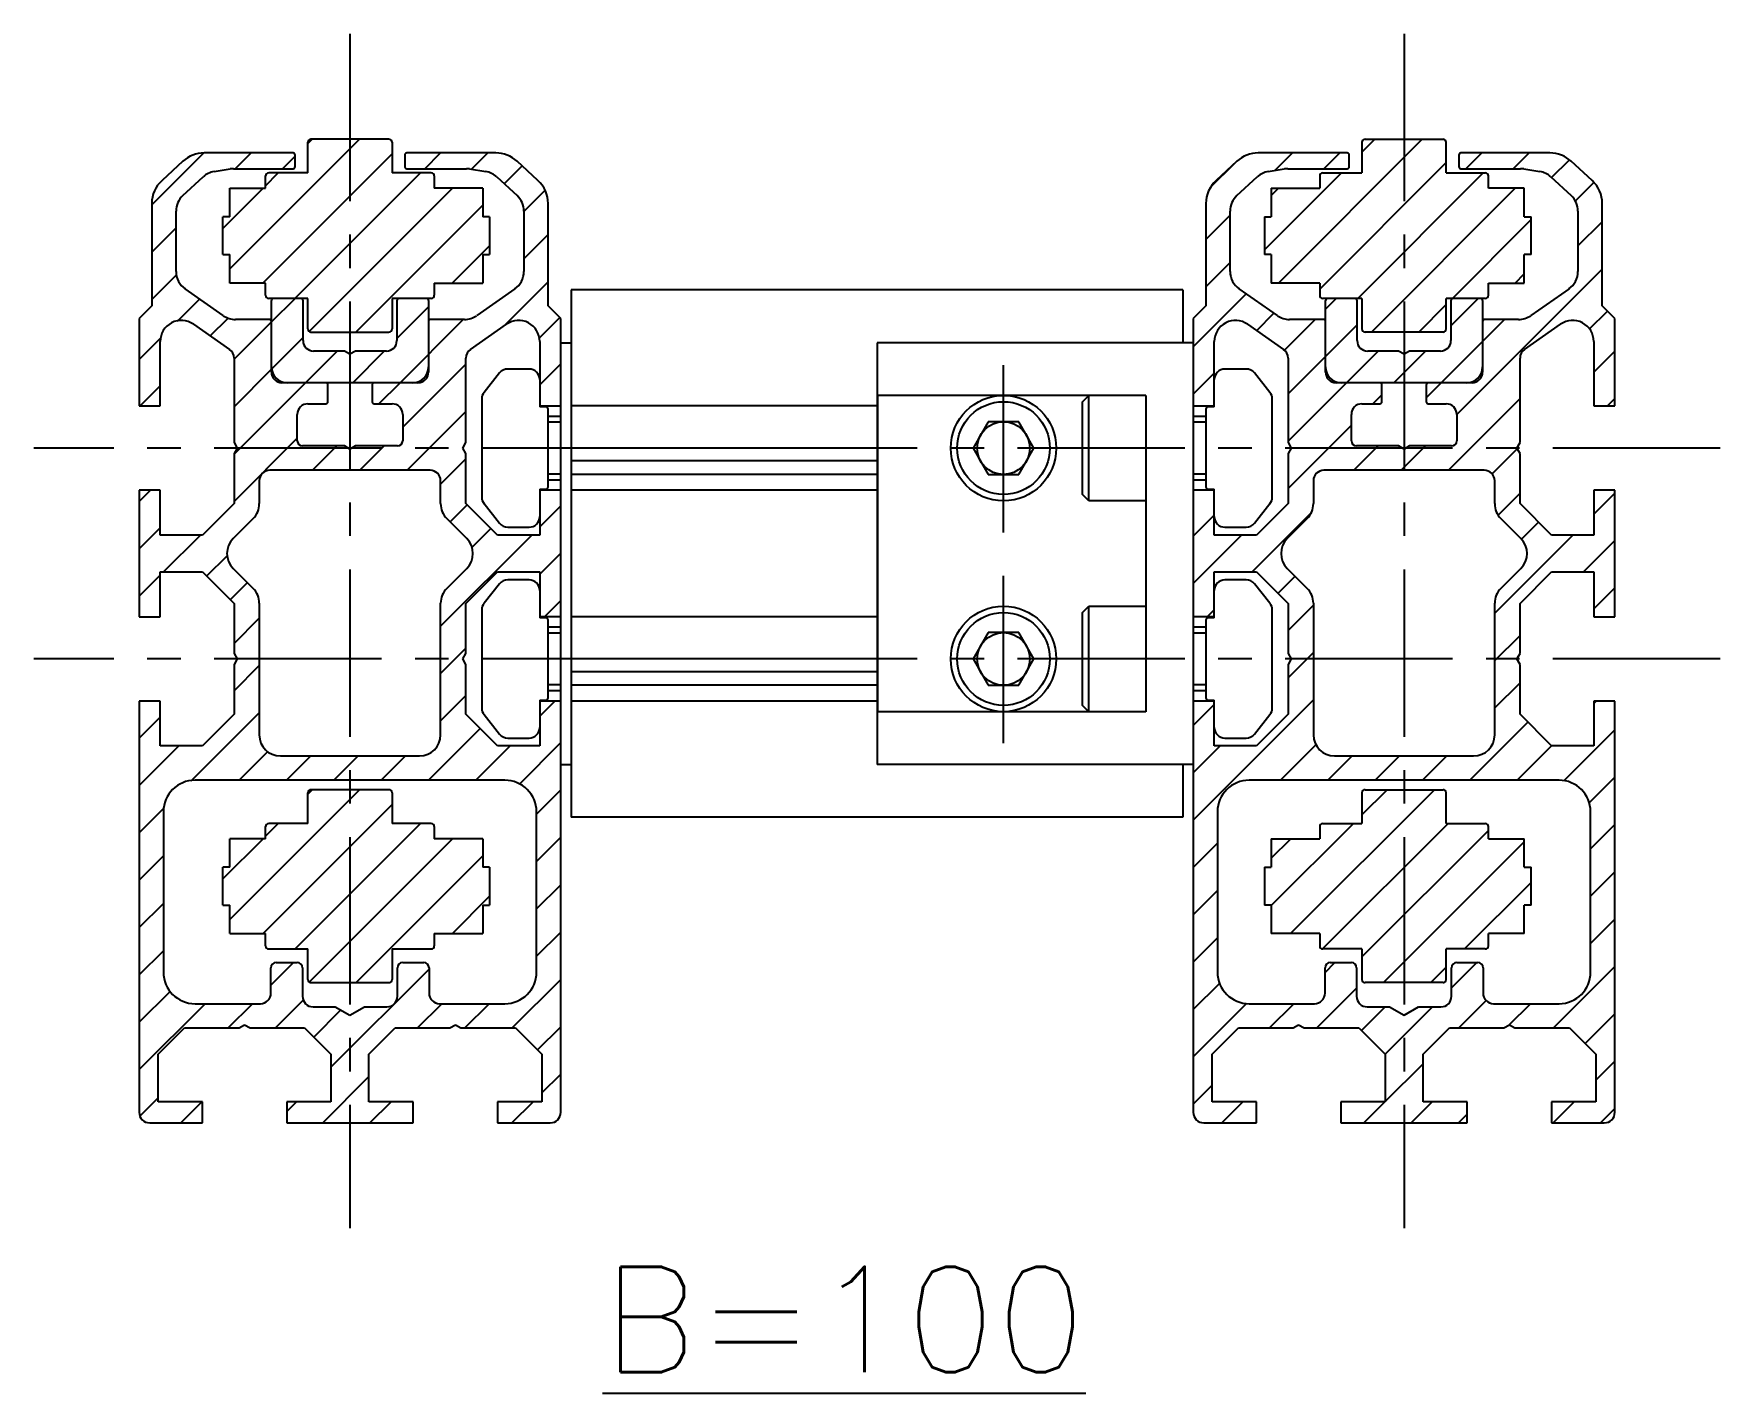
# Model space of a CAD drawing. Extents: x 0 to 4400, y -8 to 1909.
# Drawn here: x 3900.4 to 4060.4, y 291.5 to 420.5 of the extents above; entities that cross this region are included whole.
import ezdxf

# ---------------------------------------------------------------- set-up
doc = ezdxf.new("R2010")
doc.units = 0
doc.header["$LTSCALE"] = 0.5
doc.linetypes.add('CENTER', pattern=[50.8, 31.75, -6.35, 6.35, -6.35])
for name, color, linetype in [('MSM_CENTER', 1, 'CENTER'), ('MSM_CONTINUOUS', 7, 'CONTINUOUS'), ('MSM_NARROW', 5, 'CONTINUOUS'), ('MSM_PART_NUMBER', 7, 'CONTINUOUS')]:
    doc.layers.add(name, color=color, linetype=linetype)
doc.styles.get("Standard").update_dxf_attribs({"font": 'txt.shx', "height": 3, "bigfont": 'bigfont.shx'})

msp = doc.modelspace()

# ---------------------------------------------------------------- linework, layer by layer
at = {"layer": 'MSM_CENTER'}
for p, q in [((3930.39, 420.48), (3930.39, 307.18)), ((4030.39, 420.48), (4030.39, 307.18)), ((3992.39, 373.18), (3992.39, 389.18)), ((4060.39, 381.18), (3900.39, 381.18)), ((3992.39, 353.18), (3992.39, 369.18)), ((4060.39, 361.18), (3900.39, 361.18))]:
    msp.add_line(p, q, dxfattribs=at)
at = {"layer": 'MSM_CONTINUOUS'}
for p, q in [((3926.39, 407.29), (3926.39, 410.19)), ((3934.09, 410.49), (3926.69, 410.49)), ((3934.39, 410.19), (3934.39, 407.29)), ((4026.39, 410.19), (4026.39, 407.29)), ((4026.69, 410.49), (4034.09, 410.49)), ((4034.39, 407.29), (4034.39, 410.19)), ((3914.53, 408.39), (3912.56, 406.57)), ((3924.99, 409.18), (3916.56, 409.18)), ((3925.19, 407.88), (3925.19, 408.98)), ((3935.59, 408.98), (3935.59, 407.88)), ((3944.22, 409.18), (3935.79, 409.18)), ((3948.22, 406.57), (3946.25, 408.39)), ((4014.53, 408.39), (4012.56, 406.57)), ((4024.99, 409.18), (4016.56, 409.18)), ((4025.19, 407.88), (4025.19, 408.98)), ((4035.59, 408.98), (4035.59, 407.88)), ((4044.22, 409.18), (4035.79, 409.18)), ((4048.22, 406.57), (4046.25, 408.39)), ((3914.53, 405.13), (3916.47, 406.91)), ((3917.51, 407.42), (3919.03, 407.66)), ((3919.35, 407.68), (3924.99, 407.68)), ((3922.39, 405.84), (3922.39, 406.99)), ((3926.39, 407.29), (3922.69, 407.29)), ((3938.09, 407.29), (3934.39, 407.29)), ((3935.79, 407.68), (3941.43, 407.68)), ((3938.39, 406.99), (3938.39, 405.84)), ((3941.74, 407.66), (3943.27, 407.42)), ((3944.31, 406.91), (3946.24, 405.13)), ((4014.53, 405.13), (4016.47, 406.91)), ((4017.51, 407.42), (4019.03, 407.66)), ((4019.35, 407.68), (4024.99, 407.68)), ((4022.39, 406.99), (4022.39, 405.84)), ((4022.69, 407.29), (4026.39, 407.29)), ((4034.39, 407.29), (4038.09, 407.29)), ((4035.79, 407.68), (4041.43, 407.68)), ((4038.39, 405.84), (4038.39, 406.99)), ((4041.74, 407.66), (4043.27, 407.42)), ((4044.31, 406.91), (4046.24, 405.13)), ((3911.89, 405.68), (3911.89, 405.68)), ((3918.99, 403.13), (3918.99, 405.84)), ((3918.99, 405.84), (3922.39, 405.84)), ((3942.99, 405.84), (3938.39, 405.84)), ((3942.99, 405.84), (3942.99, 403.13)), ((3948.88, 405.68), (3948.89, 405.68)), ((4011.89, 405.68), (4011.89, 405.68)), ((4017.79, 405.84), (4017.79, 403.13)), ((4017.79, 405.84), (4022.39, 405.84)), ((4041.79, 405.84), (4038.39, 405.84)), ((4041.79, 403.13), (4041.79, 405.84)), ((4048.88, 405.68), (4048.89, 405.68)), ((3911.59, 404.37), (3911.59, 394.68)), ((3913.89, 397.92), (3913.89, 403.66)), ((3946.89, 403.66), (3946.89, 397.92)), ((3949.19, 394.68), (3949.19, 404.37)), ((4011.59, 404.37), (4011.59, 394.68)), ((4013.89, 397.92), (4013.89, 403.66)), ((4046.89, 403.66), (4046.89, 397.92)), ((4049.19, 394.68), (4049.19, 404.37)), ((3918.34, 399.54), (3918.34, 403.13)), ((3918.99, 403.13), (3918.34, 403.13)), ((3943.64, 403.13), (3942.99, 403.13)), ((3943.64, 403.13), (3943.64, 399.54)), ((4017.14, 403.13), (4017.14, 399.54)), ((4017.14, 403.13), (4017.79, 403.13)), ((4041.79, 403.13), (4042.44, 403.13)), ((4042.44, 399.54), (4042.44, 403.13)), ((3918.34, 399.54), (3918.99, 399.54)), ((3918.99, 396.84), (3918.99, 399.54)), ((3942.99, 399.54), (3942.99, 396.84)), ((3942.99, 399.54), (3943.64, 399.54)), ((4017.79, 399.54), (4017.14, 399.54)), ((4017.79, 399.54), (4017.79, 396.84)), ((4041.79, 396.84), (4041.79, 399.54)), ((4042.44, 399.54), (4041.79, 399.54)), ((3922.39, 396.84), (3918.99, 396.84)), ((3922.39, 395.68), (3922.39, 396.84)), ((3938.39, 396.84), (3938.39, 395.68)), ((3938.39, 396.84), (3942.99, 396.84)), ((4022.39, 396.84), (4017.79, 396.84)), ((4022.39, 396.84), (4022.39, 395.68)), ((4038.39, 395.68), (4038.39, 396.84)), ((4038.39, 396.84), (4041.79, 396.84)), ((3918.37, 393.75), (3914.74, 396.29)), ((3926.39, 395.38), (3922.69, 395.38)), ((3926.39, 392.49), (3926.39, 395.38)), ((3938.09, 395.38), (3934.39, 395.38)), ((3934.39, 395.38), (3934.39, 392.49)), ((3946.04, 396.29), (3942.41, 393.75)), ((4009.39, 396.18), (3951.39, 396.18)), ((3951.39, 396.18), (3951.39, 346.18)), ((4009.39, 396.18), (4009.39, 391.18)), ((4018.37, 393.75), (4014.74, 396.29)), ((4026.39, 395.38), (4022.69, 395.38)), ((4026.39, 395.38), (4026.39, 392.49)), ((4038.09, 395.38), (4034.39, 395.38)), ((4034.39, 392.49), (4034.39, 395.38)), ((4046.04, 396.29), (4042.41, 393.75)), ((3911.59, 394.68), (3910.39, 393.48)), ((3922.94, 388.38), (3922.94, 395.18)), ((3925.94, 391.38), (3925.94, 395.18)), ((3934.84, 395.18), (3934.84, 391.38)), ((3937.84, 395.18), (3937.84, 388.38)), ((3950.39, 393.48), (3949.19, 394.68)), ((4011.59, 394.68), (4010.39, 393.48)), ((4022.94, 388.38), (4022.94, 395.18)), ((4025.94, 391.38), (4025.94, 395.18)), ((4034.84, 395.18), (4034.84, 391.38)), ((4037.84, 395.18), (4037.84, 388.38)), ((4050.39, 393.48), (4049.19, 394.68)), ((3910.39, 393.48), (3910.39, 385.18)), ((3915.54, 392.93), (3918.96, 390.53)), ((3922.74, 393.38), (3919.52, 393.38)), ((3926.69, 392.19), (3934.09, 392.19)), ((3941.26, 393.38), (3938.04, 393.38)), ((3941.82, 390.53), (3945.24, 392.93)), ((3950.39, 318.18), (3950.39, 393.48)), ((4010.39, 393.48), (4010.39, 318.18)), ((4015.54, 392.93), (4018.96, 390.53)), ((4022.74, 393.38), (4019.52, 393.38)), ((4034.09, 392.19), (4026.69, 392.19)), ((4041.26, 393.38), (4038.04, 393.38)), ((4041.82, 390.53), (4045.24, 392.93)), ((4050.39, 385.18), (4050.39, 393.48)), ((3912.39, 385.18), (3912.39, 391.29)), ((3948.39, 391.29), (3948.39, 385.08)), ((3950.39, 391.18), (3951.39, 391.18)), ((3980.39, 391.18), (3980.39, 351.18)), ((4010.39, 391.18), (3980.39, 391.18)), ((4012.39, 385.08), (4012.39, 391.29)), ((4048.39, 391.29), (4048.39, 385.18)), ((3919.39, 389.71), (3919.39, 381.7)), ((3929.87, 390.38), (3926.94, 390.38)), ((3930.39, 390.08), (3929.87, 390.38)), ((3930.91, 390.38), (3930.39, 390.08)), ((3933.84, 390.38), (3930.91, 390.38)), ((3941.39, 381.7), (3941.39, 389.71)), ((4019.39, 389.71), (4019.39, 381.7)), ((4029.87, 390.38), (4026.94, 390.38)), ((4030.39, 390.08), (4029.87, 390.38)), ((4030.91, 390.38), (4030.39, 390.08)), ((4033.84, 390.38), (4030.91, 390.38)), ((4041.39, 381.7), (4041.39, 389.71)), ((3936.84, 387.38), (3923.94, 387.38)), ((3926.39, 387.38), (3926.39, 387.39)), ((3934.39, 387.38), (3934.39, 387.39)), ((3944.59, 388.31), (3943.11, 386.46)), ((3947.39, 388.68), (3945.37, 388.68)), ((3948.39, 387.73), (3948.39, 387.73)), ((4015.41, 388.68), (4013.39, 388.68)), ((4017.67, 386.46), (4016.19, 388.31)), ((4036.84, 387.38), (4023.94, 387.38)), ((4026.39, 387.38), (4026.39, 387.39)), ((4034.39, 387.38), (4034.39, 387.39)), ((4048.39, 387.73), (4048.39, 387.73)), ((3928.29, 385.58), (3928.29, 387.18)), ((3932.49, 387.18), (3932.49, 385.58)), ((3942.89, 385.83), (3942.89, 376.53)), ((3980.48, 356.18), (3980.48, 386.18)), ((4005.89, 386.18), (3980.48, 386.18)), ((3999.89, 385.58), (4000.49, 386.18)), ((4000.49, 376.18), (4000.49, 386.18)), ((4005.89, 386.18), (4005.89, 356.18)), ((4017.89, 376.53), (4017.89, 385.83)), ((4028.29, 385.58), (4028.29, 387.18)), ((4032.49, 387.18), (4032.49, 385.58)), ((3910.39, 385.18), (3912.39, 385.18)), ((3925.39, 381.88), (3925.39, 384.38)), ((3926.39, 385.38), (3928.09, 385.38)), ((3932.69, 385.38), (3934.39, 385.38)), ((3935.39, 384.38), (3935.39, 381.88)), ((3948.39, 385.18), (3950.39, 385.18)), ((3948.99, 385.08), (3948.39, 385.08)), ((3949.19, 377.48), (3949.19, 384.88)), ((3950.39, 384.18), (3949.19, 384.18)), ((3980.39, 385.18), (3951.39, 385.18)), ((3999.89, 376.78), (3999.89, 385.58)), ((4010.39, 385.18), (4012.39, 385.18)), ((4011.59, 384.18), (4010.39, 384.18)), ((4011.59, 384.88), (4011.59, 377.48)), ((4012.39, 385.08), (4011.79, 385.08)), ((4025.39, 381.88), (4025.39, 384.38)), ((4026.39, 385.38), (4028.09, 385.38)), ((4032.69, 385.38), (4034.39, 385.38)), ((4035.39, 384.38), (4035.39, 381.88)), ((4048.39, 385.18), (4050.39, 385.18)), ((3990.95, 383.68), (3989.5, 381.18)), ((3993.83, 383.68), (3990.95, 383.68)), ((3995.28, 381.18), (3993.83, 383.68)), ((3919.39, 381.7), (3919.69, 381.18)), ((3919.69, 381.18), (3919.39, 380.66)), ((3929.87, 381.38), (3925.89, 381.38)), ((3930.39, 381.08), (3929.87, 381.38)), ((3930.91, 381.38), (3930.39, 381.08)), ((3934.89, 381.38), (3930.91, 381.38)), ((3941.09, 381.18), (3941.39, 381.7)), ((3941.39, 380.66), (3941.09, 381.18)), ((3980.39, 381.18), (3951.39, 381.18)), ((3989.5, 381.18), (3990.95, 378.68)), ((3993.83, 378.68), (3995.28, 381.18)), ((4019.39, 381.7), (4019.69, 381.18)), ((4019.69, 381.18), (4019.39, 380.66)), ((4029.87, 381.38), (4025.89, 381.38)), ((4030.39, 381.08), (4029.87, 381.38)), ((4030.91, 381.38), (4030.39, 381.08)), ((4034.89, 381.38), (4030.91, 381.38)), ((4041.09, 381.18), (4041.39, 381.7)), ((4041.39, 380.66), (4041.09, 381.18)), ((3919.39, 380.66), (3919.39, 375.93)), ((3941.39, 375.93), (3941.39, 380.66)), ((3980.39, 379.96), (3951.39, 379.96)), ((4019.39, 380.66), (4019.39, 375.93)), ((4041.39, 375.93), (4041.39, 380.66)), ((3921.79, 378.08), (3921.79, 375.91)), ((3937.99, 379.08), (3922.79, 379.08)), ((3938.99, 375.91), (3938.99, 378.08)), ((3949.19, 378.18), (3950.39, 378.18)), ((3980.39, 378.68), (3951.39, 378.68)), ((3990.95, 378.68), (3993.83, 378.68)), ((4010.39, 378.18), (4011.59, 378.18)), ((4021.79, 378.08), (4021.79, 375.91)), ((4037.99, 379.08), (4022.79, 379.08)), ((4038.99, 375.91), (4038.99, 378.08)), ((3910.39, 377.18), (3910.39, 365.18)), ((3912.39, 377.18), (3910.39, 377.18)), ((3912.39, 372.93), (3912.39, 377.18)), ((3948.39, 377.28), (3948.39, 372.93)), ((3948.39, 377.28), (3948.99, 377.28)), ((3950.39, 377.18), (3948.39, 377.18)), ((3980.39, 377.18), (3951.39, 377.18)), ((4000.49, 376.18), (3999.89, 376.78)), ((4005.89, 376.18), (4000.49, 376.18)), ((4012.39, 377.18), (4010.39, 377.18)), ((4011.79, 377.28), (4012.39, 377.28)), ((4012.39, 372.93), (4012.39, 377.28)), ((4048.39, 377.18), (4048.39, 372.93)), ((4050.39, 377.18), (4048.39, 377.18)), ((4050.39, 365.18), (4050.39, 377.18)), ((3919.39, 375.93), (3916.39, 372.93)), ((3921.2, 374.49), (3919.31, 372.6)), ((3941.47, 372.6), (3939.57, 374.49)), ((3944.39, 372.93), (3941.39, 375.93)), ((3943.11, 375.91), (3944.59, 374.06)), ((4016.19, 374.06), (4017.67, 375.91)), ((4019.39, 375.93), (4016.39, 372.93)), ((4021.2, 374.49), (4019.31, 372.6)), ((4041.47, 372.6), (4039.57, 374.49)), ((4044.39, 372.93), (4041.39, 375.93)), ((3916.39, 372.93), (3912.39, 372.93)), ((3948.39, 372.93), (3944.39, 372.93)), ((3945.37, 373.68), (3947.39, 373.68)), ((4016.39, 372.93), (4012.39, 372.93)), ((4013.39, 373.68), (4015.41, 373.68)), ((4048.39, 372.93), (4044.39, 372.93)), ((3919.31, 369.77), (3921.2, 367.87)), ((3939.57, 367.87), (3941.47, 369.77)), ((4019.31, 369.77), (4021.2, 367.87)), ((4039.57, 367.87), (4041.47, 369.77)), ((3912.39, 365.18), (3912.39, 369.43)), ((3912.39, 369.43), (3916.39, 369.43)), ((3916.39, 369.43), (3919.39, 366.43)), ((3941.39, 366.43), (3944.39, 369.43)), ((3944.59, 368.31), (3943.11, 366.46)), ((3944.39, 369.43), (3948.39, 369.43)), ((3947.39, 368.68), (3945.37, 368.68)), ((3948.39, 369.43), (3948.39, 365.08)), ((4012.39, 365.08), (4012.39, 369.43)), ((4012.39, 369.43), (4016.39, 369.43)), ((4015.41, 368.68), (4013.39, 368.68)), ((4017.67, 366.46), (4016.19, 368.31)), ((4016.39, 369.43), (4019.39, 366.43)), ((4041.39, 366.43), (4044.39, 369.43)), ((4044.39, 369.43), (4048.39, 369.43)), ((4048.39, 369.43), (4048.39, 365.18)), ((3919.39, 366.43), (3919.39, 361.7)), ((3921.79, 366.46), (3921.79, 353.98)), ((3938.99, 353.98), (3938.99, 366.46)), ((3941.39, 361.7), (3941.39, 366.43)), ((4019.39, 366.43), (4019.39, 361.7)), ((4021.79, 366.46), (4021.79, 353.98)), ((4038.99, 353.98), (4038.99, 366.46)), ((4041.39, 361.7), (4041.39, 366.43)), ((3910.39, 365.18), (3912.39, 365.18)), ((3942.89, 365.83), (3942.89, 356.53)), ((3950.39, 365.18), (3948.39, 365.18)), ((3948.99, 365.08), (3948.39, 365.08)), ((3949.19, 357.48), (3949.19, 364.88)), ((3980.39, 365.18), (3951.39, 365.18)), ((3999.89, 365.58), (4000.49, 366.18)), ((3999.89, 356.78), (3999.89, 365.58)), ((4000.49, 366.18), (4005.89, 366.18)), ((4000.49, 356.18), (4000.49, 366.18)), ((4012.39, 365.18), (4010.39, 365.18)), ((4011.59, 364.88), (4011.59, 357.48)), ((4012.39, 365.08), (4011.79, 365.08)), ((4017.89, 356.53), (4017.89, 365.83)), ((4048.39, 365.18), (4050.39, 365.18)), ((3950.39, 364.18), (3949.19, 364.18)), ((3990.95, 363.68), (3989.5, 361.18)), ((3993.83, 363.68), (3990.95, 363.68)), ((3995.28, 361.18), (3993.83, 363.68)), ((4011.59, 364.18), (4010.39, 364.18)), ((3919.39, 361.7), (3919.69, 361.18)), ((3941.09, 361.18), (3941.39, 361.7)), ((4019.39, 361.7), (4019.69, 361.18)), ((4041.09, 361.18), (4041.39, 361.7)), ((3919.69, 361.18), (3919.39, 360.66)), ((3919.39, 360.66), (3919.39, 355.93)), ((3941.39, 360.66), (3941.09, 361.18)), ((3941.39, 355.93), (3941.39, 360.66)), ((3980.39, 361.18), (3951.39, 361.18)), ((3989.5, 361.18), (3990.95, 358.68)), ((3993.83, 358.68), (3995.28, 361.18)), ((4019.69, 361.18), (4019.39, 360.66)), ((4019.39, 360.66), (4019.39, 355.93)), ((4041.39, 360.66), (4041.09, 361.18)), ((4041.39, 355.93), (4041.39, 360.66)), ((3980.39, 359.96), (3951.39, 359.96)), ((3980.39, 358.68), (3951.39, 358.68)), ((3990.95, 358.68), (3993.83, 358.68)), ((3912.39, 357.18), (3910.39, 357.18)), ((3910.39, 357.18), (3910.39, 318.18)), ((3912.39, 352.93), (3912.39, 357.18)), ((3948.39, 357.28), (3948.39, 352.93)), ((3948.39, 357.28), (3948.99, 357.28)), ((3950.39, 357.18), (3948.39, 357.18)), ((3949.19, 358.18), (3950.39, 358.18)), ((3980.39, 357.18), (3951.39, 357.18)), ((4010.39, 358.18), (4011.59, 358.18)), ((4012.39, 357.18), (4010.39, 357.18)), ((4011.79, 357.28), (4012.39, 357.28)), ((4012.39, 352.93), (4012.39, 357.28)), ((4050.39, 357.18), (4048.39, 357.18)), ((4048.39, 357.18), (4048.39, 352.93)), ((4050.39, 318.18), (4050.39, 357.18)), ((3919.39, 355.93), (3916.39, 352.93)), ((3944.39, 352.93), (3941.39, 355.93)), ((3943.11, 355.91), (3944.59, 354.06)), ((4005.89, 356.18), (3980.48, 356.18)), ((4000.49, 356.18), (3999.89, 356.78)), ((4016.19, 354.06), (4017.67, 355.91)), ((4019.39, 355.93), (4016.39, 352.93)), ((4044.39, 352.93), (4041.39, 355.93)), ((3945.37, 353.68), (3947.39, 353.68)), ((4013.39, 353.68), (4015.41, 353.68)), ((3916.39, 352.93), (3912.39, 352.93)), ((3948.39, 352.93), (3944.39, 352.93)), ((4016.39, 352.93), (4012.39, 352.93)), ((4048.39, 352.93), (4044.39, 352.93)), ((3923.79, 351.98), (3936.99, 351.98)), ((3950.39, 351.18), (3951.39, 351.18)), ((4010.39, 351.18), (3980.39, 351.18)), ((4009.39, 351.18), (4009.39, 346.18)), ((4023.79, 351.98), (4036.99, 351.98)), ((3945.09, 349.68), (3915.69, 349.68)), ((4045.09, 349.68), (4015.69, 349.68)), ((3926.39, 345.58), (3926.39, 348.48)), ((3934.09, 348.78), (3926.69, 348.78)), ((3934.39, 348.48), (3934.39, 345.58)), ((4026.39, 348.48), (4026.39, 345.58)), ((4026.69, 348.78), (4034.09, 348.78)), ((4034.39, 345.58), (4034.39, 348.48)), ((3912.69, 346.68), (3912.69, 331.48)), ((3948.09, 331.48), (3948.09, 346.68)), ((4009.39, 346.18), (3951.39, 346.18)), ((4012.69, 346.68), (4012.69, 331.48)), ((4048.09, 331.48), (4048.09, 346.68)), ((3918.99, 341.42), (3918.99, 344.13)), ((3922.39, 344.13), (3918.99, 344.13)), ((3922.39, 344.13), (3922.39, 345.28)), ((3926.39, 345.58), (3922.69, 345.58)), ((3938.09, 345.58), (3934.39, 345.58)), ((3938.39, 345.28), (3938.39, 344.13)), ((3942.99, 344.13), (3938.39, 344.13)), ((3942.99, 344.13), (3942.99, 341.42)), ((4017.79, 344.13), (4017.79, 341.42)), ((4017.79, 344.13), (4022.39, 344.13)), ((4022.39, 345.28), (4022.39, 344.13)), ((4022.69, 345.58), (4026.39, 345.58)), ((4034.39, 345.58), (4038.09, 345.58)), ((4038.39, 344.13), (4038.39, 345.28)), ((4038.39, 344.13), (4041.79, 344.13)), ((4041.79, 341.42), (4041.79, 344.13)), ((3918.34, 337.83), (3918.34, 341.42)), ((3918.99, 341.42), (3918.34, 341.42)), ((3943.64, 341.42), (3942.99, 341.42)), ((3943.64, 341.42), (3943.64, 337.83)), ((4017.14, 341.42), (4017.14, 337.83)), ((4017.14, 341.42), (4017.79, 341.42)), ((4041.79, 341.42), (4042.44, 341.42)), ((4042.44, 337.83), (4042.44, 341.42)), ((3918.34, 337.83), (3918.99, 337.83)), ((3918.99, 335.13), (3918.99, 337.83)), ((3942.99, 337.83), (3942.99, 335.13)), ((3942.99, 337.83), (3943.64, 337.83)), ((4017.79, 337.83), (4017.14, 337.83)), ((4017.79, 337.83), (4017.79, 335.13)), ((4041.79, 335.13), (4041.79, 337.83)), ((4042.44, 337.83), (4041.79, 337.83)), ((3918.99, 335.13), (3922.39, 335.13)), ((3922.39, 333.97), (3922.39, 335.13)), ((3938.39, 335.13), (3938.39, 333.97)), ((3938.39, 335.13), (3942.99, 335.13)), ((4022.39, 335.13), (4017.79, 335.13)), ((4022.39, 335.13), (4022.39, 333.97)), ((4038.39, 333.97), (4038.39, 335.13)), ((4041.79, 335.13), (4038.39, 335.13)), ((3922.69, 333.67), (3926.39, 333.67)), ((3926.39, 330.78), (3926.39, 333.67)), ((3934.39, 333.67), (3934.39, 330.78)), ((3934.39, 333.67), (3938.09, 333.67)), ((4026.39, 333.67), (4022.69, 333.67)), ((4026.39, 333.67), (4026.39, 330.78)), ((4034.39, 330.78), (4034.39, 333.67)), ((4038.09, 333.67), (4034.39, 333.67)), ((3922.89, 329.48), (3922.89, 331.88)), ((3923.39, 332.38), (3925.39, 332.38)), ((3925.89, 331.88), (3925.89, 329.18)), ((3934.89, 329.18), (3934.89, 331.88)), ((3935.39, 332.38), (3937.39, 332.38)), ((3937.89, 331.88), (3937.89, 329.48)), ((4022.89, 329.48), (4022.89, 331.88)), ((4023.39, 332.38), (4025.39, 332.38)), ((4025.89, 331.88), (4025.89, 329.18)), ((4034.89, 329.18), (4034.89, 331.88)), ((4035.39, 332.38), (4037.39, 332.38)), ((4037.89, 331.88), (4037.89, 329.48)), ((3926.69, 330.48), (3934.09, 330.48)), ((4034.09, 330.48), (4026.69, 330.48)), ((3915.69, 328.48), (3921.89, 328.48)), ((3926.89, 328.18), (3929, 328.18)), ((3929, 328.18), (3930.39, 327.38)), ((3930.39, 327.38), (3931.77, 328.18)), ((3931.77, 328.18), (3933.89, 328.18)), ((3938.89, 328.48), (3945.09, 328.48)), ((4015.69, 328.48), (4021.89, 328.48)), ((4026.89, 328.18), (4029, 328.18)), ((4029, 328.18), (4030.39, 327.38)), ((4030.39, 327.38), (4031.77, 328.18)), ((4031.77, 328.18), (4033.89, 328.18)), ((4038.89, 328.48), (4045.09, 328.48)), ((3919.87, 326.18), (3920.39, 326.48)), ((3920.39, 326.48), (3920.91, 326.18)), ((3939.87, 326.18), (3940.39, 326.48)), ((3940.39, 326.48), (3940.91, 326.18)), ((4019.87, 326.18), (4020.39, 326.48)), ((4020.39, 326.48), (4020.91, 326.18)), ((4039.87, 326.18), (4040.39, 326.48)), ((4040.39, 326.48), (4040.91, 326.18)), ((3912.19, 323.68), (3914.69, 326.18)), ((3914.69, 326.18), (3919.87, 326.18)), ((3920.91, 326.18), (3926.09, 326.18)), ((3926.09, 326.18), (3928.59, 323.68)), ((3932.19, 323.68), (3934.69, 326.18)), ((3934.69, 326.18), (3939.87, 326.18)), ((3940.91, 326.18), (3946.09, 326.18)), ((3946.09, 326.18), (3948.59, 323.68)), ((4012.19, 323.68), (4014.69, 326.18)), ((4014.69, 326.18), (4019.87, 326.18)), ((4020.91, 326.18), (4026.09, 326.18)), ((4026.09, 326.18), (4028.59, 323.68)), ((4032.19, 323.68), (4034.69, 326.18)), ((4034.69, 326.18), (4039.87, 326.18)), ((4040.91, 326.18), (4046.09, 326.18)), ((4046.09, 326.18), (4048.59, 323.68)), ((3912.19, 319.18), (3912.19, 323.68)), ((3928.59, 323.68), (3928.59, 319.18)), ((3932.19, 319.18), (3932.19, 323.68)), ((3948.59, 323.68), (3948.59, 319.18)), ((4012.19, 319.18), (4012.19, 323.68)), ((4028.59, 323.68), (4028.59, 319.18)), ((4032.19, 319.18), (4032.19, 323.68)), ((4048.59, 323.68), (4048.59, 319.18)), ((3916.39, 319.18), (3912.19, 319.18)), ((3916.39, 317.18), (3916.39, 319.18)), ((3928.59, 319.18), (3924.39, 319.18)), ((3924.39, 319.18), (3924.39, 317.18)), ((3936.39, 319.18), (3932.19, 319.18)), ((3936.39, 317.18), (3936.39, 319.18)), ((3948.59, 319.18), (3944.39, 319.18)), ((3944.39, 319.18), (3944.39, 317.18)), ((4016.39, 319.18), (4012.19, 319.18)), ((4016.39, 317.18), (4016.39, 319.18)), ((4028.59, 319.18), (4024.39, 319.18)), ((4024.39, 319.18), (4024.39, 317.18)), ((4036.39, 319.18), (4032.19, 319.18)), ((4036.39, 317.18), (4036.39, 319.18)), ((4048.59, 319.18), (4044.39, 319.18)), ((4044.39, 319.18), (4044.39, 317.18)), ((3911.39, 317.18), (3916.39, 317.18)), ((3924.39, 317.18), (3936.39, 317.18)), ((3944.39, 317.18), (3949.39, 317.18)), ((4011.39, 317.18), (4016.39, 317.18)), ((4024.39, 317.18), (4036.39, 317.18)), ((4044.39, 317.18), (4049.39, 317.18))]:
    msp.add_line(p, q, dxfattribs=at)
for centre, radius in [((3992.39, 381.18), 5), ((3992.39, 381.18), 4.4), ((3992.39, 381.18), 2.5), ((3992.39, 361.18), 5), ((3992.39, 361.18), 4.4), ((3992.39, 361.18), 2.5)]:
    msp.add_circle(centre, radius, dxfattribs=at)
for centre, radius, start, end in [((3926.69, 410.19), 0.3, 90, 180), ((3934.09, 410.19), 0.3, 0, 90), ((4026.69, 410.19), 0.3, 90, 180), ((4034.09, 410.19), 0.3, 0, 90), ((3916.56, 406.18), 3, 90, 132.6467), ((3924.99, 408.98), 0.2, 0, 90), ((3935.79, 408.98), 0.2, 90, 180), ((3944.22, 406.18), 3, 47.3533, 90), ((4016.56, 406.18), 3, 90, 132.6467), ((4024.99, 408.98), 0.2, 0, 90), ((4035.79, 408.98), 0.2, 90, 180), ((4044.22, 406.18), 3, 47.3533, 90), ((3914.59, 404.37), 3, 132.6467, 180), ((3917.82, 405.44), 2, 99, 132.6467), ((3919.35, 405.68), 2, 90, 99), ((3922.69, 406.99), 0.3, 90, 180), ((3924.99, 407.88), 0.2, 270, 0), ((3935.79, 407.88), 0.2, 180, 270), ((3938.09, 406.99), 0.3, 0, 90), ((3941.43, 405.68), 2, 81, 90), ((3942.96, 405.44), 2, 47.3533, 81), ((3946.19, 404.37), 3, 0, 47.3533), ((4014.59, 404.37), 3, 132.6467, 180), ((4017.82, 405.44), 2, 99, 132.6467), ((4019.35, 405.68), 2, 90, 99), ((4022.69, 406.99), 0.3, 90, 180), ((4024.99, 407.88), 0.2, 270, 0), ((4035.79, 407.88), 0.2, 180, 270), ((4038.09, 406.99), 0.3, 0, 90), ((4041.43, 405.68), 2, 81, 90), ((4042.96, 405.44), 2, 47.3533, 81), ((4046.19, 404.37), 3, 0, 47.3533), ((3915.89, 403.66), 2, 132.6467, 180), ((3944.89, 403.66), 2, 0, 47.3533), ((4015.89, 403.66), 2, 132.6467, 180), ((4044.89, 403.66), 2, 0, 47.3533), ((3915.89, 397.92), 2, 180, 235), ((3944.89, 397.92), 2, 305, 0), ((4015.89, 397.92), 2, 180, 235), ((4044.89, 397.92), 2, 305, 0), ((3922.69, 395.68), 0.3, 180, 270), ((3923.14, 395.18), 0.2, 90, 180), ((3925.74, 395.18), 0.2, 0, 90), ((3935.04, 395.18), 0.2, 90, 180), ((3937.64, 395.18), 0.2, 0, 90), ((3938.09, 395.68), 0.3, 270, 0), ((4022.69, 395.68), 0.3, 180, 270), ((4023.14, 395.18), 0.2, 90, 180), ((4025.74, 395.18), 0.2, 0, 90), ((4035.04, 395.18), 0.2, 90, 180), ((4037.64, 395.18), 0.2, 0, 90), ((4038.09, 395.68), 0.3, 270, 0), ((3919.52, 395.38), 2, 235, 270), ((3941.26, 395.38), 2, 270, 305), ((4019.52, 395.38), 2, 235, 270), ((4041.26, 395.38), 2, 270, 305), ((3914.39, 391.29), 2, 55, 180), ((3922.74, 393.18), 0.2, 0, 90), ((3926.69, 392.49), 0.3, 180, 270), ((3934.09, 392.49), 0.3, 270, 0), ((3938.04, 393.18), 0.2, 90, 180), ((3946.39, 391.29), 2, 0, 125), ((4014.39, 391.29), 2, 55, 180), ((4022.74, 393.18), 0.2, 0, 90), ((4026.69, 392.49), 0.3, 180, 270), ((4034.09, 392.49), 0.3, 270, 0), ((4038.04, 393.18), 0.2, 90, 180), ((4046.39, 391.29), 2, 0, 125), ((3918.39, 389.71), 1, 0, 55), ((3926.94, 391.38), 1, 180, 270), ((3933.84, 391.38), 1, 270, 0), ((3942.39, 389.71), 1, 125, 180), ((4018.39, 389.71), 1, 0, 55), ((4026.94, 391.38), 1, 180, 270), ((4033.84, 391.38), 1, 270, 0), ((4042.39, 389.71), 1, 125, 180), ((3924.44, 388.88), 1.5, 180, 270), ((3936.34, 388.88), 1.5, 270, 0), ((4024.44, 388.88), 1.5, 180, 270), ((4036.34, 388.88), 1.5, 270, 0), ((3923.94, 388.38), 1, 180, 270), ((3928.09, 387.18), 0.2, 0, 90), ((3932.69, 387.18), 0.2, 90, 180), ((3936.84, 388.38), 1, 270, 0), ((3945.37, 387.68), 1, 90, 141.3402), ((3947.39, 387.68), 1, 0, 90), ((4013.39, 387.68), 1, 90, 180), ((4015.41, 387.68), 1, 38.6598, 90), ((4023.94, 388.38), 1, 180, 270), ((4028.09, 387.18), 0.2, 0, 90), ((4032.69, 387.18), 0.2, 90, 180), ((4036.84, 388.38), 1, 270, 0), ((3943.89, 385.83), 1, 141.3402, 180), ((4016.89, 385.83), 1, 0, 38.6598), ((3926.39, 384.38), 1, 90, 180), ((3928.09, 385.58), 0.2, 270, 0), ((3932.69, 385.58), 0.2, 180, 270), ((3934.39, 384.38), 1, 0, 90), ((3948.99, 384.88), 0.2, 0, 90), ((4011.79, 384.88), 0.2, 90, 180), ((4026.39, 384.38), 1, 90, 180), ((4028.09, 385.58), 0.2, 270, 0), ((4032.69, 385.58), 0.2, 180, 270), ((4034.39, 384.38), 1, 0, 90), ((3925.89, 381.88), 0.5, 180, 270), ((3934.89, 381.88), 0.5, 270, 0), ((4025.89, 381.88), 0.5, 180, 270), ((4034.89, 381.88), 0.5, 270, 0), ((3922.79, 378.08), 1, 90, 180), ((3937.99, 378.08), 1, 0, 90), ((4022.79, 378.08), 1, 90, 180), ((4037.99, 378.08), 1, 0, 90), ((3943.89, 376.53), 1, 180, 218.6598), ((3948.99, 377.48), 0.2, 270, 0), ((4011.79, 377.48), 0.2, 180, 270), ((4016.89, 376.53), 1, 321.3402, 0), ((3919.79, 375.91), 2, 315, 0), ((3940.99, 375.91), 2, 180, 225), ((3947.39, 374.68), 1, 270, 0), ((4013.39, 374.68), 1, 180, 270), ((4019.79, 375.91), 2, 315, 0), ((4040.99, 375.91), 2, 180, 225), ((3945.37, 374.68), 1, 218.6598, 270), ((4015.41, 374.68), 1, 270, 321.3402), ((3920.72, 371.18), 2, 135, 225), ((3940.06, 371.18), 2, 315, 45), ((4020.72, 371.18), 2, 135, 225), ((4040.06, 371.18), 2, 315, 45), ((3945.37, 367.68), 1, 90, 141.3402), ((3947.39, 367.68), 1, 0, 90), ((4013.39, 367.68), 1, 90, 180), ((4015.41, 367.68), 1, 38.6598, 90), ((3919.79, 366.46), 2, 0, 45), ((3940.99, 366.46), 2, 135, 180), ((3943.89, 365.83), 1, 141.3402, 180), ((4016.89, 365.83), 1, 0, 38.6598), ((4019.79, 366.46), 2, 0, 45), ((4040.99, 366.46), 2, 135, 180), ((3948.99, 364.88), 0.2, 0, 90), ((4011.79, 364.88), 0.2, 90, 180), ((3948.99, 357.48), 0.2, 270, 0), ((4011.79, 357.48), 0.2, 180, 270), ((3943.89, 356.53), 1, 180, 218.6598), ((4016.89, 356.53), 1, 321.3402, 0), ((3923.79, 353.98), 2, 180, 270), ((3936.99, 353.98), 2, 270, 0), ((3945.37, 354.68), 1, 218.6598, 270), ((3947.39, 354.68), 1, 270, 0), ((4013.39, 354.68), 1, 180, 270), ((4015.41, 354.68), 1, 270, 321.3402), ((4023.79, 353.98), 2, 180, 270), ((4036.99, 353.98), 2, 270, 0), ((3915.69, 346.68), 3, 90, 180), ((3945.09, 346.68), 3, 0, 90), ((4015.69, 346.68), 3, 90, 180), ((4045.09, 346.68), 3, 0, 90), ((3926.69, 348.48), 0.3, 90, 180), ((3934.09, 348.48), 0.3, 0, 90), ((4026.69, 348.48), 0.3, 90, 180), ((4034.09, 348.48), 0.3, 0, 90), ((3922.69, 345.28), 0.3, 90, 180), ((3938.09, 345.28), 0.3, 0, 90), ((4022.69, 345.28), 0.3, 90, 180), ((4038.09, 345.28), 0.3, 0, 90), ((3922.69, 333.97), 0.3, 180, 270), ((3938.09, 333.97), 0.3, 270, 0), ((4022.69, 333.97), 0.3, 180, 270), ((4038.09, 333.97), 0.3, 270, 0), ((3915.69, 331.48), 3, 180, 270), ((3923.39, 331.88), 0.5, 90, 180), ((3925.39, 331.88), 0.5, 0, 90), ((3935.39, 331.88), 0.5, 90, 180), ((3937.39, 331.88), 0.5, 0, 90), ((3945.09, 331.48), 3, 270, 0), ((4015.69, 331.48), 3, 180, 270), ((4023.39, 331.88), 0.5, 90, 180), ((4025.39, 331.88), 0.5, 0, 90), ((4035.39, 331.88), 0.5, 90, 180), ((4037.39, 331.88), 0.5, 0, 90), ((4045.09, 331.48), 3, 270, 0), ((3926.69, 330.78), 0.3, 180, 270), ((3934.09, 330.78), 0.3, 270, 0), ((4026.69, 330.78), 0.3, 180, 270), ((4034.09, 330.78), 0.3, 270, 0), ((3921.89, 329.48), 1, 270, 0), ((3926.89, 329.18), 1, 180, 270), ((3933.89, 329.18), 1, 270, 0), ((3938.89, 329.48), 1, 180, 270), ((4021.89, 329.48), 1, 270, 0), ((4026.89, 329.18), 1, 180, 270), ((4033.89, 329.18), 1, 270, 0), ((4038.89, 329.48), 1, 180, 270), ((3911.39, 318.18), 1, 180, 270), ((3949.39, 318.18), 1, 270, 0), ((4011.39, 318.18), 1, 180, 270), ((4049.39, 318.18), 1, 270, 0)]:
    msp.add_arc(centre, radius, start, end, dxfattribs=at)
at = {"layer": 'MSM_NARROW'}
for p, q in [((3918.99, 398.18), (3931.29, 410.49)), ((3926.39, 410.07), (3926.8, 410.49)), ((4018.47, 396.84), (4032.12, 410.49)), ((4026.39, 409.25), (4027.63, 410.49)), ((3911.59, 404.25), (3916.52, 409.18)), ((3919.51, 407.68), (3921.01, 409.18)), ((3922.12, 396.83), (3934.39, 409.09)), ((3924, 407.68), (3925.19, 408.87)), ((3937.48, 407.68), (3938.98, 409.18)), ((3941.91, 407.63), (3943.47, 409.18)), ((4012.01, 405.89), (4014.36, 408.23)), ((4018.13, 407.52), (4019.8, 409.18)), ((4022.39, 396.27), (4034.39, 408.27)), ((4022.79, 407.68), (4024.29, 409.18)), ((4036.26, 407.68), (4037.76, 409.18)), ((4040.75, 407.68), (4042.25, 409.18)), ((4044.39, 406.84), (4046.07, 408.52)), ((3922.39, 406.07), (3923.56, 407.25)), ((3925.2, 395.41), (3937.04, 407.25)), ((3945.03, 406.25), (3946.72, 407.95)), ((4017.14, 400), (4024.44, 407.29)), ((4026, 395.38), (4037.91, 407.29)), ((3918.34, 402.02), (3922.14, 405.83)), ((3926.52, 392.24), (3940.11, 405.83)), ((3946.89, 403.63), (3948.88, 405.62)), ((4017.79, 405.14), (4018.49, 405.84)), ((4027.29, 392.19), (4040.94, 405.84)), ((4046.63, 404.59), (4048.4, 406.36)), ((3930.95, 392.18), (3942.99, 404.22)), ((4011.59, 400.97), (4013.89, 403.27)), ((3911.59, 399.76), (3913.89, 402.06)), ((4034.98, 395.38), (4042.44, 402.85)), ((4046.89, 400.35), (4049.19, 402.65)), ((3940.09, 396.83), (3943.64, 400.38)), ((3946.89, 399.14), (3949.19, 401.44)), ((4011.59, 396.48), (4013.89, 398.78)), ((3911.59, 395.27), (3913.94, 397.62)), ((3945.01, 392.77), (3949.19, 396.95)), ((4035.39, 384.36), (4049.19, 398.16)), ((4040.92, 396.84), (4041.79, 397.71)), ((3914.04, 393.23), (3916.13, 395.32)), ((3922.94, 393.15), (3925.18, 395.38)), ((4010.39, 390.79), (4015.41, 395.82)), ((4022.94, 394.36), (4023.96, 395.38)), ((4034.84, 392.79), (4037.43, 395.38)), ((3934.84, 391.58), (3937.84, 394.58)), ((4016.41, 392.32), (4018.05, 393.97)), ((4031.78, 392.19), (4034.39, 394.8)), ((4047.96, 392.45), (4049.69, 394.18)), ((3917.12, 391.82), (3918.82, 393.52)), ((3919.39, 389.6), (3922.94, 393.15)), ((3935.14, 387.38), (3941.14, 393.38)), ((3948.32, 391.59), (3950.3, 393.57)), ((4019.03, 390.45), (4021.96, 393.38)), ((4019.39, 386.32), (4025.94, 392.87)), ((4032.49, 385.95), (4039.92, 393.38)), ((3910.39, 389.58), (3912.47, 391.66)), ((3922.99, 388.71), (3925.94, 391.66)), ((3919.39, 380.62), (3929.16, 390.38)), ((3930.65, 387.38), (3933.65, 390.38)), ((3935.39, 383.15), (3941.39, 389.15)), ((3948.39, 387.17), (3950.39, 389.17)), ((4019.39, 381.83), (4027.94, 390.38)), ((4029.43, 387.38), (4032.43, 390.38)), ((4048.39, 388.38), (4050.39, 390.38)), ((3919.39, 385.11), (3922.94, 388.66)), ((3933.14, 385.38), (3935.14, 387.38)), ((4010.39, 386.3), (4012.39, 388.3)), ((3910.48, 385.18), (3912.39, 387.09)), ((4027.43, 385.38), (4028.29, 386.24)), ((4034.6, 379.08), (4041.39, 385.87)), ((4049.68, 385.18), (4050.39, 385.89)), ((3935.82, 379.08), (3941.39, 384.66)), ((3950.39, 383.64), (3949.19, 383.64)), ((4011.59, 383.64), (4010.39, 383.64)), ((4019.39, 377.34), (4025.39, 383.34)), ((3919.39, 376.13), (3925.39, 382.13)), ((3926.84, 379.08), (3929.14, 381.38)), ((3931.33, 379.08), (3933.63, 381.38)), ((4025.62, 379.08), (4027.92, 381.38)), ((4030.11, 379.08), (4032.41, 381.38)), ((4038.72, 378.72), (4041.13, 381.12)), ((3938.99, 377.77), (3941.39, 380.17)), ((3950.39, 378.72), (3949.19, 378.72)), ((4011.59, 378.72), (4010.39, 378.72)), ((3910.39, 376.11), (3911.47, 377.18)), ((4039.34, 374.85), (4041.39, 376.89)), ((4048.39, 374.91), (4050.39, 376.91)), ((3939.89, 374.18), (3941.52, 375.8)), ((3948.39, 373.7), (3950.39, 375.7)), ((4010.39, 372.83), (4012.39, 374.83)), ((4015.97, 369.43), (4021.55, 375.02)), ((3910.39, 371.62), (3912.39, 373.62)), ((3912.7, 369.43), (3916.2, 372.93)), ((3938.99, 364.3), (3947.63, 372.93)), ((3941.95, 371.74), (3943.76, 373.56)), ((4010.39, 368.34), (4014.98, 372.93)), ((4038.99, 365.51), (4046.41, 372.93)), ((4041.52, 372.53), (4043.15, 374.17)), ((3948.39, 369.21), (3950.39, 371.21)), ((4047.4, 369.43), (4050.39, 372.42)), ((3916.79, 369.04), (3918.76, 371)), ((3910.39, 367.13), (3912.39, 369.13)), ((3919.03, 366.79), (3920.66, 368.42)), ((4018.42, 367.4), (4020.05, 369.02)), ((3948.86, 365.18), (3950.39, 366.72)), ((4048.39, 365.93), (4050.39, 367.93)), ((3919.39, 362.66), (3921.79, 365.06)), ((4011.72, 365.18), (4012.39, 365.85)), ((4019.39, 363.87), (4021.79, 366.27)), ((3950.39, 363.64), (3949.19, 363.64)), ((4011.59, 363.64), (4010.39, 363.64)), ((4038.99, 361.02), (4041.39, 363.42)), ((3938.99, 359.81), (3941.39, 362.21)), ((4019.39, 359.38), (4021.79, 361.78)), ((3919.39, 358.17), (3921.79, 360.57)), ((3950.39, 358.72), (3949.19, 358.72)), ((4011.59, 358.72), (4010.39, 358.72)), ((4038.99, 356.53), (4041.39, 358.93)), ((3938.99, 355.32), (3941.39, 357.72)), ((3948.39, 355.74), (3949.84, 357.18)), ((4010.39, 345.89), (4021.79, 357.29)), ((4010.39, 354.87), (4012.39, 356.87)), ((4048.39, 356.95), (4048.62, 357.18)), ((3910.39, 353.66), (3912.39, 355.66)), ((3915.34, 349.63), (3921.79, 356.08)), ((3937.85, 349.68), (3942.74, 354.58)), ((4036.63, 349.68), (4042.13, 355.19)), ((4045.54, 349.61), (4050.39, 354.46)), ((3910.39, 349.17), (3914.16, 352.93)), ((3919.89, 349.68), (3922.61, 352.41)), ((3942.34, 349.68), (3945.59, 352.93)), ((3946.46, 349.31), (3950.39, 353.25)), ((4010.39, 350.38), (4012.94, 352.93)), ((4018.67, 349.68), (4022.05, 353.06)), ((4041.12, 349.68), (4044.38, 352.94)), ((3924.38, 349.68), (3926.68, 351.98)), ((3928.87, 349.68), (3931.17, 351.98)), ((3933.36, 349.68), (3935.66, 351.98)), ((4023.16, 349.68), (4025.46, 351.98)), ((4027.65, 349.68), (4029.95, 351.98)), ((4032.14, 349.68), (4034.44, 351.98)), ((4047.95, 347.54), (4050.39, 349.97)), ((3918.99, 336.47), (3931.29, 348.78)), ((3922.12, 335.12), (3934.39, 347.38)), ((3926.39, 348.36), (3926.8, 348.78)), ((3948.09, 346.46), (3950.39, 348.76)), ((4019.62, 335.13), (4033.27, 348.78)), ((4026.39, 346.38), (4028.78, 348.78)), ((3910.39, 344.68), (3912.74, 347.03)), ((3918.34, 340.31), (3922.14, 344.12)), ((3922.39, 344.36), (3923.56, 345.54)), ((3925.2, 333.7), (3937.04, 345.54)), ((3926.52, 330.53), (3940.11, 344.12)), ((3948.09, 341.97), (3950.39, 344.27)), ((4017.79, 337.78), (4025.59, 345.58)), ((4017.79, 342.27), (4019.64, 344.13)), ((4022.66, 333.68), (4034.57, 345.58)), ((4026.39, 332.91), (4038.39, 344.91)), ((4048.09, 343.18), (4050.39, 345.48)), ((3910.39, 340.19), (3912.69, 342.49)), ((3930.95, 330.47), (3942.99, 342.51)), ((4010.39, 341.4), (4012.69, 343.7)), ((4028.44, 330.48), (4041.79, 343.82)), ((4048.09, 338.69), (4050.39, 340.99)), ((3948.09, 337.47), (3950.39, 339.77)), ((4010.39, 336.91), (4012.69, 339.21)), ((4036.13, 333.67), (4042.44, 339.98)), ((3910.39, 335.7), (3912.69, 338)), ((3940.09, 335.12), (3943.64, 338.67)), ((4048.09, 334.2), (4050.39, 336.5)), ((3948.09, 332.98), (3950.39, 335.28)), ((4010.39, 332.42), (4012.69, 334.72)), ((3910.39, 331.21), (3912.69, 333.51)), ((3922.89, 330.24), (3925.04, 332.38)), ((3928.59, 322.47), (3937.89, 331.77)), ((4022.89, 331.45), (4023.82, 332.38)), ((4032.93, 330.48), (4034.39, 331.93)), ((4034.89, 329.98), (4037.29, 332.38)), ((4044.56, 326.18), (4050.39, 332.01)), ((3910.39, 326.72), (3913.33, 329.65)), ((3945.78, 326.18), (3950.39, 330.79)), ((4010.39, 327.93), (4012.9, 330.44)), ((4022.11, 326.18), (4025.89, 329.96)), ((3910.39, 322.23), (3916.65, 328.48)), ((3918.84, 326.18), (3921.14, 328.48)), ((3923.33, 326.18), (3925.98, 328.84)), ((3936.8, 326.18), (3939.1, 328.48)), ((3941.29, 326.18), (3943.59, 328.48)), ((4010.39, 323.44), (4015.46, 328.52)), ((4017.62, 326.18), (4019.92, 328.48)), ((4026.34, 325.93), (4028.6, 328.18)), ((4028.59, 323.68), (4033.09, 328.18)), ((4035.58, 326.18), (4038.2, 328.8)), ((4040.35, 326.46), (4042.37, 328.48)), ((3926.95, 325.32), (3929.52, 327.89)), ((4047.57, 324.7), (4050.39, 327.52)), ((3948.18, 324.09), (3950.39, 326.3)), ((3948.59, 320.01), (3950.39, 321.81)), ((4028.59, 319.19), (4032.19, 322.79)), ((4048.59, 321.23), (4050.39, 323.03)), ((3927.8, 317.18), (3932.19, 321.57)), ((4010.39, 318.95), (4012.19, 320.75)), ((3910.48, 317.83), (3912.19, 319.54)), ((3914.33, 317.18), (3916.33, 319.18)), ((3924.39, 318.27), (3925.31, 319.18)), ((3932.29, 317.18), (3934.29, 319.18)), ((3945.76, 317.18), (3947.76, 319.18)), ((4013.11, 317.18), (4015.11, 319.18)), ((4026.58, 317.18), (4028.58, 319.18)), ((4031.07, 317.18), (4033.07, 319.18)), ((4044.54, 317.18), (4046.54, 319.18)), ((4049.03, 317.18), (4050.39, 318.54)), ((4035.56, 317.18), (4036.39, 318.01))]:
    msp.add_line(p, q, dxfattribs=at)

# ---------------------------------------------------------------- texts
at = {"layer": 'MSM_PART_NUMBER'}
msp.add_text('%%UB=100', height=10, dxfattribs=at).set_placement((3954.35, 293.53))

doc.saveas('drawing.dxf')
